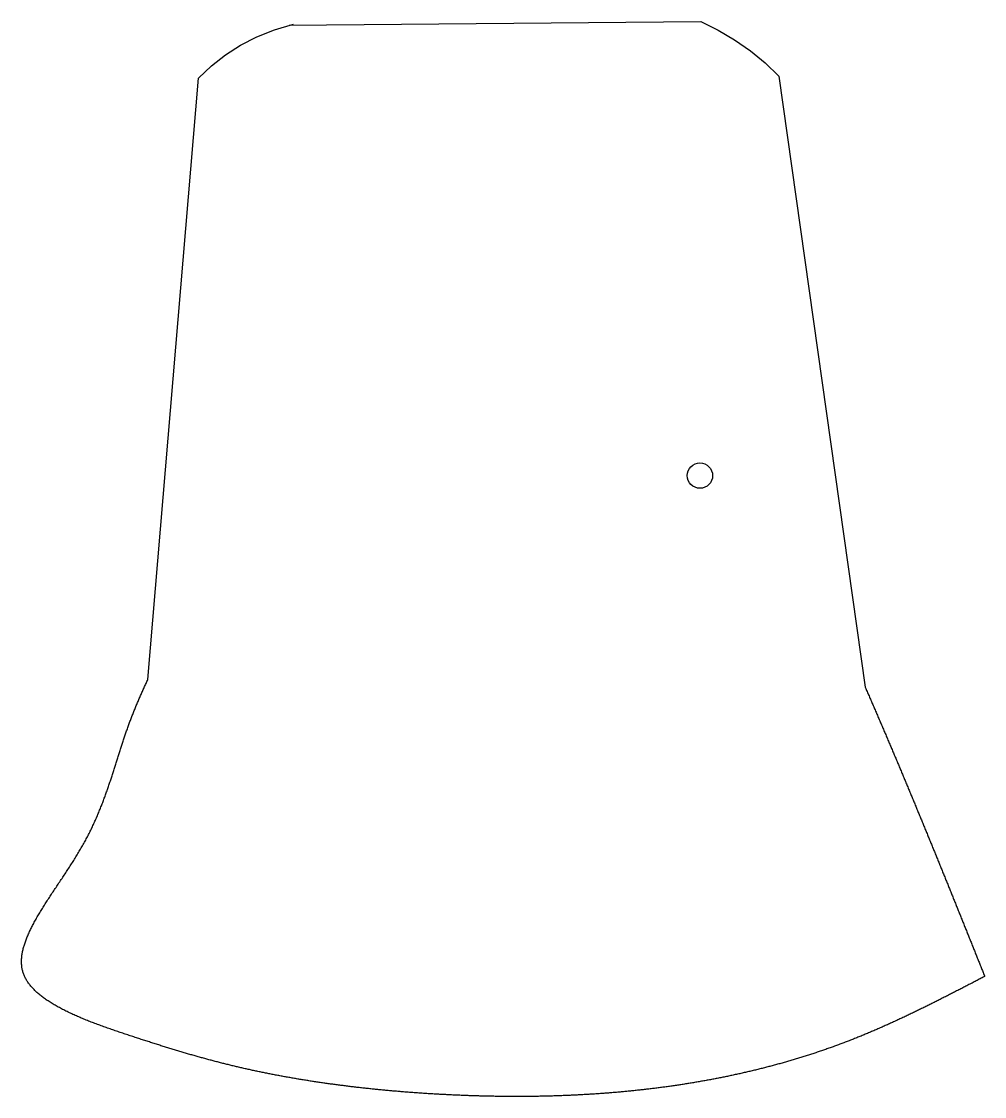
# Model space of a CAD drawing. Header units: millimetres. Extents: x 111 to 2999, y 81 to 1941.
# Drawn here: x 2619.5 to 2999.3, y 1248.9 to 1673.1 of the extents above; entities that cross this region are included whole.
import ezdxf

# ---------------------------------------------------------------- set-up
doc = ezdxf.new("R2010")
doc.units = ezdxf.units.MM
doc.layers.add('RANGO', color=6, linetype='Continuous')

msp = doc.modelspace()

# ---------------------------------------------------------------- linework, layer by layer
msp.add_polyline3d([(2725.15, 1671.62, 0), (2887.38, 1673.11, 0), (2894.21, 1669.72, 0), (2900.75, 1665.84, 0), (2906.98, 1661.5, 0), (2912.82, 1656.74, 0), (2918.23, 1651.58, 0), (2952.28, 1410.4, 0), (2952.47, 1409.97, 0), (2952.65, 1409.55, 0), (2952.84, 1409.12, 0), (2953.03, 1408.7, 0), (2953.21, 1408.27, 0), (2953.4, 1407.84, 0), (2953.58, 1407.42, 0), (2953.77, 1406.99, 0), (2953.95, 1406.57, 0), (2954.14, 1406.14, 0), (2954.32, 1405.71, 0), (2954.51, 1405.29, 0), (2954.69, 1404.86, 0), (2954.88, 1404.44, 0), (2955.06, 1404.01, 0), (2955.24, 1403.59, 0), (2955.43, 1403.16, 0), (2955.61, 1402.74, 0), (2955.8, 1402.31, 0), (2955.98, 1401.89, 0), (2956.16, 1401.46, 0), (2956.35, 1401.04, 0), (2956.53, 1400.61, 0), (2956.71, 1400.19, 0), (2956.89, 1399.77, 0), (2957.08, 1399.34, 0), (2957.26, 1398.92, 0), (2957.44, 1398.49, 0), (2957.62, 1398.07, 0), (2957.81, 1397.64, 0), (2957.99, 1397.22, 0), (2958.17, 1396.8, 0), (2958.35, 1396.37, 0), (2958.53, 1395.95, 0), (2958.72, 1395.53, 0), (2958.9, 1395.1, 0), (2959.08, 1394.68, 0), (2959.26, 1394.26, 0), (2959.44, 1393.83, 0), (2959.62, 1393.41, 0), (2959.8, 1392.99, 0), (2959.98, 1392.56, 0), (2960.16, 1392.14, 0), (2960.34, 1391.72, 0), (2960.52, 1391.29, 0), (2960.7, 1390.87, 0), (2960.88, 1390.45, 0), (2961.06, 1390.02, 0), (2961.24, 1389.6, 0), (2961.42, 1389.18, 0), (2961.6, 1388.76, 0), (2961.78, 1388.33, 0), (2961.96, 1387.91, 0), (2962.14, 1387.49, 0), (2962.32, 1387.07, 0), (2962.5, 1386.65, 0), (2962.68, 1386.22, 0), (2962.86, 1385.8, 0), (2963.03, 1385.38, 0), (2963.21, 1384.96, 0), (2963.39, 1384.54, 0), (2963.57, 1384.11, 0), (2963.75, 1383.69, 0), (2963.93, 1383.27, 0), (2964.1, 1382.85, 0), (2964.28, 1382.43, 0), (2964.46, 1382.01, 0), (2964.64, 1381.59, 0), (2964.81, 1381.16, 0), (2964.99, 1380.74, 0), (2965.17, 1380.32, 0), (2965.35, 1379.9, 0), (2965.52, 1379.48, 0), (2965.7, 1379.06, 0), (2965.88, 1378.64, 0), (2966.05, 1378.22, 0), (2966.23, 1377.8, 0), (2966.41, 1377.38, 0), (2966.58, 1376.96, 0), (2966.76, 1376.54, 0), (2966.94, 1376.11, 0), (2967.11, 1375.69, 0), (2967.29, 1375.27, 0), (2967.46, 1374.85, 0), (2967.64, 1374.43, 0), (2967.81, 1374.01, 0), (2967.99, 1373.59, 0), (2968.17, 1373.17, 0), (2968.34, 1372.75, 0), (2968.52, 1372.33, 0), (2968.69, 1371.91, 0), (2968.87, 1371.49, 0), (2969.04, 1371.07, 0), (2969.22, 1370.65, 0), (2969.39, 1370.23, 0), (2969.57, 1369.81, 0), (2969.74, 1369.39, 0), (2969.91, 1368.98, 0), (2970.09, 1368.56, 0), (2970.26, 1368.14, 0), (2970.44, 1367.72, 0), (2970.61, 1367.3, 0), (2970.79, 1366.88, 0), (2970.96, 1366.46, 0), (2971.13, 1366.04, 0), (2971.31, 1365.62, 0), (2971.48, 1365.2, 0), (2971.65, 1364.78, 0), (2971.83, 1364.36, 0), (2972, 1363.95, 0), (2972.17, 1363.53, 0), (2972.35, 1363.11, 0), (2972.52, 1362.69, 0), (2972.69, 1362.27, 0), (2972.87, 1361.85, 0), (2973.04, 1361.43, 0), (2973.21, 1361.02, 0), (2973.38, 1360.6, 0), (2973.56, 1360.18, 0), (2973.73, 1359.76, 0), (2973.9, 1359.34, 0), (2974.07, 1358.92, 0), (2974.25, 1358.51, 0), (2974.42, 1358.09, 0), (2974.59, 1357.67, 0), (2974.76, 1357.25, 0), (2974.93, 1356.83, 0), (2975.11, 1356.41, 0), (2975.28, 1356, 0), (2975.45, 1355.58, 0), (2975.62, 1355.16, 0), (2975.79, 1354.74, 0), (2975.96, 1354.33, 0), (2976.14, 1353.91, 0), (2976.31, 1353.49, 0), (2976.48, 1353.07, 0), (2976.65, 1352.66, 0), (2976.82, 1352.24, 0), (2976.99, 1351.82, 0), (2977.16, 1351.4, 0), (2977.33, 1350.99, 0), (2977.5, 1350.57, 0), (2977.68, 1350.15, 0), (2977.85, 1349.73, 0), (2978.02, 1349.32, 0), (2978.19, 1348.9, 0), (2978.36, 1348.48, 0), (2978.53, 1348.06, 0), (2978.7, 1347.65, 0), (2978.87, 1347.23, 0), (2979.04, 1346.81, 0), (2979.21, 1346.4, 0), (2979.38, 1345.98, 0), (2979.55, 1345.56, 0), (2979.72, 1345.15, 0), (2979.89, 1344.73, 0), (2980.06, 1344.31, 0), (2980.23, 1343.9, 0), (2980.4, 1343.48, 0), (2980.57, 1343.06, 0), (2980.74, 1342.65, 0), (2980.91, 1342.23, 0), (2981.08, 1341.81, 0), (2981.25, 1341.4, 0), (2981.41, 1340.98, 0), (2981.58, 1340.56, 0), (2981.75, 1340.15, 0), (2981.92, 1339.73, 0), (2982.09, 1339.31, 0), (2982.26, 1338.9, 0), (2982.43, 1338.48, 0), (2982.6, 1338.07, 0), (2982.77, 1337.65, 0), (2982.94, 1337.23, 0), (2983.1, 1336.82, 0), (2983.27, 1336.4, 0), (2983.44, 1335.99, 0), (2983.61, 1335.57, 0), (2983.78, 1335.15, 0), (2983.95, 1334.74, 0), (2984.12, 1334.32, 0), (2984.28, 1333.91, 0), (2984.45, 1333.49, 0), (2984.62, 1333.07, 0), (2984.79, 1332.66, 0), (2984.96, 1332.24, 0), (2985.13, 1331.83, 0), (2985.29, 1331.41, 0), (2985.46, 1330.99, 0), (2985.63, 1330.58, 0), (2985.8, 1330.16, 0), (2985.97, 1329.75, 0), (2986.13, 1329.33, 0), (2986.3, 1328.92, 0), (2986.47, 1328.5, 0), (2986.64, 1328.09, 0), (2986.81, 1327.67, 0), (2986.97, 1327.25, 0), (2987.14, 1326.84, 0), (2987.31, 1326.42, 0), (2987.48, 1326.01, 0), (2987.64, 1325.59, 0), (2987.81, 1325.18, 0), (2987.98, 1324.76, 0), (2988.15, 1324.35, 0), (2988.31, 1323.93, 0), (2988.48, 1323.52, 0), (2988.65, 1323.1, 0), (2988.81, 1322.69, 0), (2988.98, 1322.27, 0), (2989.15, 1321.85, 0), (2989.32, 1321.44, 0), (2989.48, 1321.02, 0), (2989.65, 1320.61, 0), (2989.82, 1320.19, 0), (2989.98, 1319.78, 0), (2990.15, 1319.36, 0), (2990.32, 1318.95, 0), (2990.49, 1318.53, 0), (2990.65, 1318.12, 0), (2990.82, 1317.7, 0), (2990.99, 1317.29, 0), (2991.15, 1316.87, 0), (2991.32, 1316.46, 0), (2991.49, 1316.04, 0), (2991.65, 1315.63, 0), (2991.82, 1315.21, 0), (2991.99, 1314.8, 0), (2992.15, 1314.38, 0), (2992.32, 1313.97, 0), (2992.49, 1313.55, 0), (2992.65, 1313.14, 0), (2992.82, 1312.72, 0), (2992.99, 1312.31, 0), (2993.15, 1311.89, 0), (2993.32, 1311.48, 0), (2993.49, 1311.06, 0), (2993.65, 1310.65, 0), (2993.82, 1310.24, 0), (2993.99, 1309.82, 0), (2994.15, 1309.41, 0), (2994.32, 1308.99, 0), (2994.48, 1308.58, 0), (2994.65, 1308.16, 0), (2994.82, 1307.75, 0), (2994.98, 1307.33, 0), (2995.15, 1306.92, 0), (2995.32, 1306.5, 0), (2995.48, 1306.09, 0), (2995.65, 1305.67, 0), (2995.82, 1305.26, 0), (2995.98, 1304.84, 0), (2996.15, 1304.43, 0), (2996.31, 1304.01, 0), (2996.48, 1303.6, 0), (2996.65, 1303.19, 0), (2996.81, 1302.77, 0), (2996.98, 1302.36, 0), (2997.15, 1301.94, 0), (2997.31, 1301.53, 0), (2997.48, 1301.11, 0), (2997.64, 1300.7, 0), (2997.81, 1300.28, 0), (2997.98, 1299.87, 0), (2998.14, 1299.45, 0), (2998.31, 1299.04, 0), (2998.47, 1298.62, 0), (2998.64, 1298.21, 0), (2998.81, 1297.8, 0), (2998.97, 1297.38, 0), (2999.14, 1296.97, 0), (2999.31, 1296.55, 0), (2999.25, 1296.22, 0), (2998.84, 1296.01, 0), (2998.44, 1295.8, 0), (2998.04, 1295.59, 0), (2997.63, 1295.38, 0), (2997.23, 1295.17, 0), (2996.82, 1294.96, 0), (2996.42, 1294.75, 0), (2996.02, 1294.54, 0), (2995.61, 1294.33, 0), (2995.21, 1294.12, 0), (2994.8, 1293.91, 0), (2994.4, 1293.7, 0), (2994, 1293.49, 0), (2993.59, 1293.28, 0), (2993.19, 1293.07, 0), (2992.78, 1292.86, 0), (2992.38, 1292.65, 0), (2991.97, 1292.45, 0), (2991.57, 1292.24, 0), (2991.17, 1292.03, 0), (2990.76, 1291.82, 0), (2990.36, 1291.61, 0), (2989.95, 1291.4, 0), (2989.55, 1291.19, 0), (2989.14, 1290.99, 0), (2988.74, 1290.78, 0), (2988.33, 1290.57, 0), (2987.93, 1290.36, 0), (2987.52, 1290.15, 0), (2987.12, 1289.95, 0), (2986.71, 1289.74, 0), (2986.31, 1289.53, 0), (2985.9, 1289.33, 0), (2985.5, 1289.12, 0), (2985.09, 1288.91, 0), (2984.69, 1288.71, 0), (2984.28, 1288.5, 0), (2983.88, 1288.29, 0), (2983.47, 1288.09, 0), (2983.07, 1287.88, 0), (2982.66, 1287.68, 0), (2982.26, 1287.47, 0), (2981.85, 1287.27, 0), (2981.44, 1287.06, 0), (2981.04, 1286.86, 0), (2980.63, 1286.65, 0), (2980.23, 1286.45, 0), (2979.82, 1286.25, 0), (2979.41, 1286.04, 0), (2979.01, 1285.84, 0), (2978.6, 1285.64, 0), (2978.19, 1285.43, 0), (2977.79, 1285.23, 0), (2977.38, 1285.03, 0), (2976.97, 1284.83, 0), (2976.57, 1284.63, 0), (2976.16, 1284.43, 0), (2975.75, 1284.23, 0), (2975.34, 1284.03, 0), (2974.94, 1283.83, 0), (2974.53, 1283.63, 0), (2974.12, 1283.43, 0), (2973.71, 1283.23, 0), (2973.31, 1283.03, 0), (2972.9, 1282.83, 0), (2972.49, 1282.63, 0), (2972.08, 1282.44, 0), (2971.67, 1282.24, 0), (2971.26, 1282.04, 0), (2970.86, 1281.84, 0), (2970.45, 1281.65, 0), (2970.04, 1281.45, 0), (2969.63, 1281.26, 0), (2969.22, 1281.06, 0), (2968.81, 1280.87, 0), (2968.4, 1280.67, 0), (2967.99, 1280.48, 0), (2967.58, 1280.29, 0), (2967.17, 1280.09, 0), (2966.76, 1279.9, 0), (2966.35, 1279.71, 0), (2965.94, 1279.52, 0), (2965.53, 1279.33, 0), (2965.12, 1279.14, 0), (2964.71, 1278.95, 0), (2964.29, 1278.76, 0), (2963.88, 1278.57, 0), (2963.47, 1278.38, 0), (2963.06, 1278.19, 0), (2962.65, 1278, 0), (2962.24, 1277.82, 0), (2961.82, 1277.63, 0), (2961.41, 1277.44, 0), (2961, 1277.26, 0), (2960.59, 1277.07, 0), (2960.17, 1276.89, 0), (2959.76, 1276.7, 0), (2959.35, 1276.52, 0), (2958.93, 1276.34, 0), (2958.52, 1276.16, 0), (2958.1, 1275.97, 0), (2957.69, 1275.79, 0), (2957.28, 1275.61, 0), (2956.86, 1275.43, 0), (2956.45, 1275.25, 0), (2956.03, 1275.07, 0), (2955.62, 1274.89, 0), (2955.2, 1274.72, 0), (2954.78, 1274.54, 0), (2954.37, 1274.36, 0), (2953.95, 1274.19, 0), (2953.54, 1274.01, 0), (2953.12, 1273.84, 0), (2952.7, 1273.66, 0), (2952.29, 1273.49, 0), (2951.87, 1273.32, 0), (2951.45, 1273.14, 0), (2951.03, 1272.97, 0), (2950.62, 1272.8, 0), (2950.2, 1272.63, 0), (2949.78, 1272.46, 0), (2949.36, 1272.29, 0), (2948.94, 1272.12, 0), (2948.52, 1271.95, 0), (2948.1, 1271.79, 0), (2947.68, 1271.62, 0), (2947.26, 1271.46, 0), (2946.84, 1271.29, 0), (2946.42, 1271.13, 0), (2946, 1270.96, 0), (2945.58, 1270.8, 0), (2945.16, 1270.64, 0), (2944.74, 1270.48, 0), (2944.32, 1270.32, 0), (2943.9, 1270.16, 0), (2943.47, 1270, 0), (2943.05, 1269.84, 0), (2942.63, 1269.68, 0), (2942.21, 1269.52, 0), (2941.78, 1269.37, 0), (2941.36, 1269.21, 0), (2940.94, 1269.05, 0), (2940.51, 1268.9, 0), (2940.09, 1268.75, 0), (2939.66, 1268.59, 0), (2939.24, 1268.44, 0), (2938.81, 1268.29, 0), (2938.39, 1268.14, 0), (2937.96, 1267.99, 0), (2937.54, 1267.84, 0), (2937.11, 1267.69, 0), (2936.69, 1267.54, 0), (2936.26, 1267.39, 0), (2935.83, 1267.24, 0), (2935.41, 1267.1, 0), (2934.98, 1266.95, 0), (2934.55, 1266.81, 0), (2934.13, 1266.66, 0), (2933.7, 1266.52, 0), (2933.27, 1266.37, 0), (2932.84, 1266.23, 0), (2932.42, 1266.09, 0), (2931.99, 1265.95, 0), (2931.56, 1265.81, 0), (2931.13, 1265.67, 0), (2930.7, 1265.53, 0), (2930.27, 1265.39, 0), (2929.84, 1265.25, 0), (2929.41, 1265.11, 0), (2928.98, 1264.98, 0), (2928.55, 1264.84, 0), (2928.12, 1264.71, 0), (2927.69, 1264.57, 0), (2927.26, 1264.44, 0), (2926.83, 1264.3, 0), (2926.4, 1264.17, 0), (2925.97, 1264.04, 0), (2925.53, 1263.91, 0), (2925.1, 1263.78, 0), (2924.67, 1263.65, 0), (2924.24, 1263.52, 0), (2923.81, 1263.39, 0), (2923.37, 1263.26, 0), (2922.94, 1263.13, 0), (2922.51, 1263.01, 0), (2922.07, 1262.88, 0), (2921.64, 1262.75, 0), (2921.21, 1262.63, 0), (2920.77, 1262.5, 0), (2920.34, 1262.38, 0), (2919.9, 1262.26, 0), (2919.47, 1262.13, 0), (2919.03, 1262.01, 0), (2918.6, 1261.89, 0), (2918.16, 1261.77, 0), (2917.73, 1261.65, 0), (2917.29, 1261.53, 0), (2916.86, 1261.41, 0), (2916.42, 1261.29, 0), (2915.99, 1261.18, 0), (2915.55, 1261.06, 0), (2915.11, 1260.94, 0), (2914.68, 1260.83, 0), (2914.24, 1260.71, 0), (2913.8, 1260.6, 0), (2913.36, 1260.49, 0), (2912.93, 1260.37, 0), (2912.49, 1260.26, 0), (2912.05, 1260.15, 0), (2911.61, 1260.04, 0), (2911.17, 1259.93, 0), (2910.74, 1259.82, 0), (2910.3, 1259.71, 0), (2909.86, 1259.6, 0), (2909.42, 1259.49, 0), (2908.98, 1259.38, 0), (2908.54, 1259.28, 0), (2908.1, 1259.17, 0), (2907.66, 1259.06, 0), (2907.22, 1258.96, 0), (2906.78, 1258.85, 0), (2906.34, 1258.75, 0), (2905.9, 1258.65, 0), (2905.46, 1258.54, 0), (2905.02, 1258.44, 0), (2904.58, 1258.34, 0), (2904.14, 1258.24, 0), (2903.69, 1258.14, 0), (2903.25, 1258.04, 0), (2902.81, 1257.94, 0), (2902.37, 1257.84, 0), (2901.93, 1257.74, 0), (2901.49, 1257.65, 0), (2901.04, 1257.55, 0), (2900.6, 1257.45, 0), (2900.16, 1257.36, 0), (2899.71, 1257.26, 0), (2899.27, 1257.17, 0), (2898.83, 1257.08, 0), (2898.38, 1256.98, 0), (2897.94, 1256.89, 0), (2897.5, 1256.8, 0), (2897.05, 1256.71, 0), (2896.61, 1256.62, 0), (2896.16, 1256.53, 0), (2895.72, 1256.44, 0), (2895.27, 1256.35, 0), (2894.83, 1256.26, 0), (2894.39, 1256.17, 0), (2893.94, 1256.08, 0), (2893.49, 1256, 0), (2893.05, 1255.91, 0), (2892.6, 1255.83, 0), (2892.16, 1255.74, 0), (2891.71, 1255.66, 0), (2891.27, 1255.57, 0), (2890.82, 1255.49, 0), (2890.37, 1255.41, 0), (2889.93, 1255.33, 0), (2889.48, 1255.24, 0), (2889.03, 1255.16, 0), (2888.59, 1255.08, 0), (2888.14, 1255, 0), (2887.69, 1254.92, 0), (2887.24, 1254.84, 0), (2886.8, 1254.77, 0), (2886.35, 1254.69, 0), (2885.9, 1254.61, 0), (2885.45, 1254.54, 0), (2885, 1254.46, 0), (2884.56, 1254.38, 0), (2884.11, 1254.31, 0), (2883.66, 1254.24, 0), (2883.21, 1254.16, 0), (2882.76, 1254.09, 0), (2882.31, 1254.02, 0), (2881.86, 1253.95, 0), (2881.41, 1253.87, 0), (2880.96, 1253.8, 0), (2880.51, 1253.73, 0), (2880.06, 1253.66, 0), (2879.61, 1253.59, 0), (2879.16, 1253.53, 0), (2878.71, 1253.46, 0), (2878.26, 1253.39, 0), (2877.81, 1253.32, 0), (2877.36, 1253.26, 0), (2876.91, 1253.19, 0), (2876.46, 1253.13, 0), (2876.01, 1253.06, 0), (2875.56, 1253, 0), (2875.11, 1252.93, 0), (2874.65, 1252.87, 0), (2874.2, 1252.81, 0), (2873.75, 1252.74, 0), (2873.3, 1252.68, 0), (2872.85, 1252.62, 0), (2872.4, 1252.56, 0), (2871.94, 1252.5, 0), (2871.49, 1252.44, 0), (2871.04, 1252.38, 0), (2870.59, 1252.33, 0), (2870.13, 1252.27, 0), (2869.68, 1252.21, 0), (2869.23, 1252.15, 0), (2868.77, 1252.1, 0), (2868.32, 1252.04, 0), (2867.87, 1251.99, 0), (2867.41, 1251.93, 0), (2866.96, 1251.88, 0), (2866.51, 1251.82, 0), (2866.05, 1251.77, 0), (2865.6, 1251.72, 0), (2865.14, 1251.67, 0), (2864.69, 1251.62, 0), (2864.24, 1251.56, 0), (2863.78, 1251.51, 0), (2863.33, 1251.46, 0), (2862.87, 1251.41, 0), (2862.42, 1251.37, 0), (2861.96, 1251.32, 0), (2861.51, 1251.27, 0), (2861.05, 1251.22, 0), (2860.6, 1251.18, 0), (2860.14, 1251.13, 0), (2859.69, 1251.08, 0), (2859.23, 1251.04, 0), (2858.78, 1250.99, 0), (2858.32, 1250.95, 0), (2857.86, 1250.91, 0), (2857.41, 1250.86, 0), (2856.95, 1250.82, 0), (2856.5, 1250.78, 0), (2856.04, 1250.74, 0), (2855.58, 1250.69, 0), (2855.13, 1250.65, 0), (2854.67, 1250.61, 0), (2854.21, 1250.57, 0), (2853.76, 1250.53, 0), (2853.3, 1250.5, 0), (2852.84, 1250.46, 0), (2852.39, 1250.42, 0), (2851.93, 1250.38, 0), (2851.47, 1250.35, 0), (2851.01, 1250.31, 0), (2850.56, 1250.27, 0), (2850.1, 1250.24, 0), (2849.64, 1250.2, 0), (2849.18, 1250.17, 0), (2848.73, 1250.14, 0), (2848.27, 1250.1, 0), (2847.81, 1250.07, 0), (2847.35, 1250.04, 0), (2846.89, 1250.01, 0), (2846.44, 1249.97, 0), (2845.98, 1249.94, 0), (2845.52, 1249.91, 0), (2845.06, 1249.88, 0), (2844.6, 1249.85, 0), (2844.14, 1249.82, 0), (2843.69, 1249.8, 0), (2843.23, 1249.77, 0), (2842.77, 1249.74, 0), (2842.31, 1249.71, 0), (2841.85, 1249.69, 0), (2841.39, 1249.66, 0), (2840.93, 1249.64, 0), (2840.47, 1249.61, 0), (2840.01, 1249.59, 0), (2839.55, 1249.56, 0), (2839.09, 1249.54, 0), (2838.63, 1249.51, 0), (2838.17, 1249.49, 0), (2837.71, 1249.47, 0), (2837.25, 1249.45, 0), (2836.79, 1249.43, 0), (2836.33, 1249.41, 0), (2835.87, 1249.39, 0), (2835.41, 1249.37, 0), (2834.95, 1249.35, 0), (2834.49, 1249.33, 0), (2834.03, 1249.31, 0), (2833.57, 1249.29, 0), (2833.11, 1249.27, 0), (2832.65, 1249.25, 0), (2832.19, 1249.24, 0), (2831.73, 1249.22, 0), (2831.27, 1249.21, 0), (2830.81, 1249.19, 0), (2830.35, 1249.18, 0), (2829.89, 1249.16, 0), (2829.43, 1249.15, 0), (2828.97, 1249.13, 0), (2828.5, 1249.12, 0), (2828.04, 1249.11, 0), (2827.58, 1249.1, 0), (2827.12, 1249.08, 0), (2826.66, 1249.07, 0), (2826.2, 1249.06, 0), (2825.74, 1249.05, 0), (2825.28, 1249.04, 0), (2824.81, 1249.03, 0), (2824.35, 1249.02, 0), (2823.89, 1249.01, 0), (2823.43, 1249, 0), (2822.97, 1249, 0), (2822.51, 1248.99, 0), (2822.04, 1248.98, 0), (2821.58, 1248.98, 0), (2821.12, 1248.97, 0), (2820.66, 1248.96, 0), (2820.2, 1248.96, 0), (2819.73, 1248.95, 0), (2819.27, 1248.95, 0), (2818.81, 1248.95, 0), (2818.35, 1248.94, 0), (2817.88, 1248.94, 0), (2817.42, 1248.94, 0), (2816.96, 1248.93, 0), (2816.5, 1248.93, 0), (2816.04, 1248.93, 0), (2815.57, 1248.93, 0), (2815.11, 1248.93, 0), (2814.65, 1248.93, 0), (2814.19, 1248.93, 0), (2813.72, 1248.93, 0), (2813.26, 1248.93, 0), (2812.8, 1248.93, 0), (2812.33, 1248.94, 0), (2811.87, 1248.94, 0), (2811.41, 1248.94, 0), (2810.95, 1248.94, 0), (2810.48, 1248.95, 0), (2810.02, 1248.95, 0), (2809.56, 1248.96, 0), (2809.09, 1248.96, 0), (2808.63, 1248.97, 0), (2808.17, 1248.97, 0), (2807.71, 1248.98, 0), (2807.24, 1248.98, 0), (2806.78, 1248.99, 0), (2806.32, 1249, 0), (2805.85, 1249.01, 0), (2805.39, 1249.01, 0), (2804.93, 1249.02, 0), (2804.46, 1249.03, 0), (2804, 1249.04, 0), (2803.54, 1249.05, 0), (2803.07, 1249.06, 0), (2802.61, 1249.07, 0), (2802.15, 1249.08, 0), (2801.68, 1249.09, 0), (2801.22, 1249.11, 0), (2800.76, 1249.12, 0), (2800.29, 1249.13, 0), (2799.83, 1249.14, 0), (2799.37, 1249.16, 0), (2798.9, 1249.17, 0), (2798.44, 1249.18, 0), (2797.98, 1249.2, 0), (2797.51, 1249.21, 0), (2797.05, 1249.23, 0), (2796.59, 1249.24, 0), (2796.12, 1249.26, 0), (2795.66, 1249.28, 0), (2795.2, 1249.29, 0), (2794.73, 1249.31, 0), (2794.27, 1249.33, 0), (2793.8, 1249.35, 0), (2793.34, 1249.36, 0), (2792.88, 1249.38, 0), (2792.41, 1249.4, 0), (2791.95, 1249.42, 0), (2791.49, 1249.44, 0), (2791.02, 1249.46, 0), (2790.56, 1249.48, 0), (2790.1, 1249.5, 0), (2789.63, 1249.52, 0), (2789.17, 1249.54, 0), (2788.71, 1249.57, 0), (2788.24, 1249.59, 0), (2787.78, 1249.61, 0), (2787.32, 1249.63, 0), (2786.85, 1249.66, 0), (2786.39, 1249.68, 0), (2785.92, 1249.71, 0), (2785.46, 1249.73, 0), (2785, 1249.76, 0), (2784.53, 1249.78, 0), (2784.07, 1249.81, 0), (2783.61, 1249.83, 0), (2783.14, 1249.86, 0), (2782.68, 1249.89, 0), (2782.22, 1249.91, 0), (2781.75, 1249.94, 0), (2781.29, 1249.97, 0), (2780.83, 1250, 0), (2780.36, 1250.03, 0), (2779.9, 1250.05, 0), (2779.44, 1250.08, 0), (2778.97, 1250.11, 0), (2778.51, 1250.14, 0), (2778.05, 1250.17, 0), (2777.58, 1250.2, 0), (2777.12, 1250.24, 0), (2776.66, 1250.27, 0), (2776.2, 1250.3, 0), (2775.73, 1250.33, 0), (2775.27, 1250.36, 0), (2774.81, 1250.4, 0), (2774.35, 1250.43, 0), (2773.88, 1250.47, 0), (2773.42, 1250.5, 0), (2772.96, 1250.53, 0), (2772.5, 1250.57, 0), (2772.03, 1250.6, 0), (2771.57, 1250.64, 0), (2771.11, 1250.68, 0), (2770.65, 1250.71, 0), (2770.19, 1250.75, 0), (2769.72, 1250.79, 0), (2769.26, 1250.82, 0), (2768.8, 1250.86, 0), (2768.34, 1250.9, 0), (2767.88, 1250.94, 0), (2767.42, 1250.98, 0), (2766.96, 1251.02, 0), (2766.5, 1251.06, 0), (2766.03, 1251.1, 0), (2765.57, 1251.14, 0), (2765.11, 1251.18, 0), (2764.65, 1251.22, 0), (2764.19, 1251.26, 0), (2763.73, 1251.31, 0), (2763.27, 1251.35, 0), (2762.81, 1251.39, 0), (2762.35, 1251.44, 0), (2761.89, 1251.48, 0), (2761.43, 1251.52, 0), (2760.97, 1251.57, 0), (2760.51, 1251.61, 0), (2760.06, 1251.66, 0), (2759.6, 1251.7, 0), (2759.14, 1251.75, 0), (2758.68, 1251.8, 0), (2758.22, 1251.84, 0), (2757.76, 1251.89, 0), (2757.3, 1251.94, 0), (2756.85, 1251.99, 0), (2756.39, 1252.04, 0), (2755.93, 1252.08, 0), (2755.47, 1252.13, 0), (2755.02, 1252.18, 0), (2754.56, 1252.23, 0), (2754.1, 1252.28, 0), (2753.65, 1252.34, 0), (2753.19, 1252.39, 0), (2752.73, 1252.44, 0), (2752.28, 1252.49, 0), (2751.82, 1252.54, 0), (2751.37, 1252.6, 0), (2750.91, 1252.65, 0), (2750.46, 1252.7, 0), (2750, 1252.76, 0), (2749.55, 1252.81, 0), (2749.09, 1252.87, 0), (2748.64, 1252.92, 0), (2748.18, 1252.98, 0), (2747.73, 1253.03, 0), (2747.27, 1253.09, 0), (2746.82, 1253.15, 0), (2746.37, 1253.21, 0), (2745.91, 1253.26, 0), (2745.46, 1253.32, 0), (2745.01, 1253.38, 0), (2744.56, 1253.44, 0), (2744.1, 1253.5, 0), (2743.65, 1253.56, 0), (2743.2, 1253.62, 0), (2742.75, 1253.68, 0), (2742.3, 1253.74, 0), (2741.85, 1253.8, 0), (2741.4, 1253.86, 0), (2740.95, 1253.93, 0), (2740.5, 1253.99, 0), (2740.05, 1254.05, 0), (2739.6, 1254.12, 0), (2739.15, 1254.18, 0), (2738.7, 1254.24, 0), (2738.25, 1254.31, 0), (2737.8, 1254.37, 0), (2737.35, 1254.44, 0), (2736.91, 1254.51, 0), (2736.46, 1254.57, 0), (2736.01, 1254.64, 0), (2735.56, 1254.71, 0), (2735.12, 1254.77, 0), (2734.67, 1254.84, 0), (2734.23, 1254.91, 0), (2733.78, 1254.98, 0), (2733.33, 1255.05, 0), (2732.89, 1255.12, 0), (2732.44, 1255.19, 0), (2732, 1255.26, 0), (2731.56, 1255.33, 0), (2731.11, 1255.4, 0), (2730.67, 1255.48, 0), (2730.22, 1255.55, 0), (2729.78, 1255.62, 0), (2729.34, 1255.69, 0), (2728.9, 1255.77, 0), (2728.45, 1255.84, 0), (2728.01, 1255.92, 0), (2727.57, 1255.99, 0), (2727.13, 1256.07, 0), (2726.69, 1256.14, 0), (2726.25, 1256.22, 0), (2725.81, 1256.3, 0), (2725.37, 1256.37, 0), (2724.93, 1256.45, 0), (2724.49, 1256.53, 0), (2724.05, 1256.61, 0), (2723.62, 1256.69, 0), (2723.18, 1256.76, 0), (2722.74, 1256.84, 0), (2722.3, 1256.92, 0), (2721.87, 1257, 0), (2721.43, 1257.09, 0), (2721, 1257.17, 0), (2720.56, 1257.25, 0), (2720.12, 1257.33, 0), (2719.69, 1257.41, 0), (2719.26, 1257.5, 0), (2718.82, 1257.58, 0), (2718.39, 1257.67, 0), (2717.96, 1257.75, 0), (2717.52, 1257.83, 0), (2717.09, 1257.92, 0), (2716.66, 1258.01, 0), (2716.23, 1258.09, 0), (2715.8, 1258.18, 0), (2715.36, 1258.27, 0), (2714.93, 1258.35, 0), (2714.5, 1258.44, 0), (2714.08, 1258.53, 0), (2713.65, 1258.62, 0), (2713.22, 1258.71, 0), (2712.79, 1258.8, 0), (2712.36, 1258.89, 0), (2711.93, 1258.98, 0), (2711.51, 1259.07, 0), (2711.08, 1259.16, 0), (2710.66, 1259.25, 0), (2710.23, 1259.35, 0), (2709.8, 1259.44, 0), (2709.38, 1259.53, 0), (2708.96, 1259.63, 0), (2708.53, 1259.72, 0), (2708.11, 1259.82, 0), (2707.69, 1259.91, 0), (2707.26, 1260.01, 0), (2706.84, 1260.1, 0), (2706.42, 1260.2, 0), (2706, 1260.3, 0), (2705.58, 1260.39, 0), (2705.16, 1260.49, 0), (2704.74, 1260.59, 0), (2704.32, 1260.69, 0), (2703.9, 1260.79, 0), (2703.48, 1260.89, 0), (2703.06, 1260.99, 0), (2702.64, 1261.09, 0), (2702.23, 1261.19, 0), (2701.81, 1261.29, 0), (2701.39, 1261.4, 0), (2700.97, 1261.5, 0), (2700.55, 1261.6, 0), (2700.14, 1261.71, 0), (2699.72, 1261.81, 0), (2699.3, 1261.91, 0), (2698.89, 1262.02, 0), (2698.47, 1262.13, 0), (2698.05, 1262.23, 0), (2697.63, 1262.34, 0), (2697.22, 1262.45, 0), (2696.8, 1262.55, 0), (2696.38, 1262.66, 0), (2695.96, 1262.77, 0), (2695.55, 1262.88, 0), (2695.13, 1262.99, 0), (2694.71, 1263.1, 0), (2694.29, 1263.21, 0), (2693.88, 1263.33, 0), (2693.46, 1263.44, 0), (2693.04, 1263.55, 0), (2692.62, 1263.67, 0), (2692.2, 1263.78, 0), (2691.78, 1263.89, 0), (2691.36, 1264.01, 0), (2690.94, 1264.13, 0), (2690.52, 1264.24, 0), (2690.1, 1264.36, 0), (2689.68, 1264.48, 0), (2689.26, 1264.59, 0), (2688.84, 1264.71, 0), (2688.41, 1264.83, 0), (2687.99, 1264.95, 0), (2687.57, 1265.07, 0), (2687.14, 1265.19, 0), (2686.72, 1265.32, 0), (2686.29, 1265.44, 0), (2685.87, 1265.56, 0), (2685.44, 1265.69, 0), (2685.02, 1265.81, 0), (2684.59, 1265.94, 0), (2684.16, 1266.06, 0), (2683.73, 1266.19, 0), (2683.3, 1266.31, 0), (2682.87, 1266.44, 0), (2682.44, 1266.57, 0), (2682.01, 1266.7, 0), (2681.58, 1266.83, 0), (2681.14, 1266.96, 0), (2680.71, 1267.09, 0), (2680.27, 1267.22, 0), (2679.84, 1267.35, 0), (2679.4, 1267.49, 0), (2678.96, 1267.62, 0), (2678.52, 1267.75, 0), (2678.08, 1267.89, 0), (2677.64, 1268.02, 0), (2677.2, 1268.16, 0), (2676.76, 1268.3, 0), (2676.31, 1268.43, 0), (2675.87, 1268.57, 0), (2675.42, 1268.71, 0), (2674.98, 1268.85, 0), (2674.53, 1268.99, 0), (2674.08, 1269.13, 0), (2673.63, 1269.28, 0), (2673.18, 1269.42, 0), (2672.72, 1269.56, 0), (2672.27, 1269.71, 0), (2671.81, 1269.85, 0), (2671.36, 1270, 0), (2670.9, 1270.14, 0), (2670.44, 1270.29, 0), (2669.98, 1270.44, 0), (2669.52, 1270.59, 0), (2669.05, 1270.73, 0), (2668.59, 1270.88, 0), (2668.12, 1271.04, 0), (2667.65, 1271.19, 0), (2667.19, 1271.34, 0), (2666.71, 1271.49, 0), (2666.24, 1271.65, 0), (2665.77, 1271.8, 0), (2665.29, 1271.96, 0), (2664.82, 1272.11, 0), (2664.34, 1272.27, 0), (2663.86, 1272.43, 0), (2663.38, 1272.59, 0), (2662.89, 1272.74, 0), (2662.41, 1272.9, 0), (2661.92, 1273.07, 0), (2661.43, 1273.23, 0), (2660.94, 1273.39, 0), (2660.45, 1273.55, 0), (2659.96, 1273.72, 0), (2659.47, 1273.88, 0), (2658.97, 1274.05, 0), (2658.48, 1274.22, 0), (2657.98, 1274.38, 0), (2657.48, 1274.55, 0), (2656.98, 1274.72, 0), (2656.48, 1274.89, 0), (2655.98, 1275.06, 0), (2655.48, 1275.24, 0), (2654.98, 1275.41, 0), (2654.48, 1275.58, 0), (2653.98, 1275.76, 0), (2653.47, 1275.94, 0), (2652.97, 1276.11, 0), (2652.47, 1276.29, 0), (2651.97, 1276.47, 0), (2651.47, 1276.65, 0), (2650.97, 1276.83, 0), (2650.47, 1277.02, 0), (2649.97, 1277.2, 0), (2649.47, 1277.39, 0), (2648.97, 1277.57, 0), (2648.47, 1277.76, 0), (2647.98, 1277.95, 0), (2647.48, 1278.14, 0), (2646.99, 1278.33, 0), (2646.5, 1278.52, 0), (2646, 1278.72, 0), (2645.51, 1278.91, 0), (2645.03, 1279.11, 0), (2644.54, 1279.3, 0), (2644.05, 1279.5, 0), (2643.57, 1279.7, 0), (2643.09, 1279.9, 0), (2642.61, 1280.11, 0), (2642.13, 1280.31, 0), (2641.66, 1280.52, 0), (2641.19, 1280.72, 0), (2640.72, 1280.93, 0), (2640.25, 1281.14, 0), (2639.78, 1281.35, 0), (2639.32, 1281.56, 0), (2638.86, 1281.78, 0), (2638.41, 1281.99, 0), (2637.95, 1282.21, 0), (2637.5, 1282.43, 0), (2637.05, 1282.65, 0), (2636.61, 1282.87, 0), (2636.17, 1283.09, 0), (2635.73, 1283.31, 0), (2635.3, 1283.54, 0), (2634.87, 1283.77, 0), (2634.45, 1284, 0), (2634.02, 1284.23, 0), (2633.61, 1284.46, 0), (2633.19, 1284.69, 0), (2632.78, 1284.93, 0), (2632.38, 1285.16, 0), (2631.98, 1285.4, 0), (2631.58, 1285.64, 0), (2631.19, 1285.88, 0), (2630.8, 1286.13, 0), (2630.42, 1286.37, 0), (2630.05, 1286.62, 0), (2629.67, 1286.87, 0), (2629.31, 1287.12, 0), (2628.94, 1287.37, 0), (2628.59, 1287.63, 0), (2628.24, 1287.88, 0), (2627.89, 1288.14, 0), (2627.55, 1288.4, 0), (2627.22, 1288.66, 0), (2626.89, 1288.92, 0), (2626.57, 1289.19, 0), (2626.25, 1289.46, 0), (2625.94, 1289.72, 0), (2625.63, 1289.99, 0), (2625.33, 1290.27, 0), (2625.04, 1290.54, 0), (2624.76, 1290.82, 0), (2624.48, 1291.1, 0), (2624.21, 1291.38, 0), (2623.94, 1291.66, 0), (2623.68, 1291.94, 0), (2623.43, 1292.23, 0), (2623.19, 1292.52, 0), (2622.95, 1292.81, 0), (2622.72, 1293.1, 0), (2622.49, 1293.4, 0), (2622.28, 1293.69, 0), (2622.07, 1293.99, 0), (2621.87, 1294.29, 0), (2621.68, 1294.6, 0), (2621.49, 1294.9, 0), (2621.32, 1295.21, 0), (2621.15, 1295.52, 0), (2620.99, 1295.83, 0), (2620.83, 1296.14, 0), (2620.69, 1296.46, 0), (2620.55, 1296.78, 0), (2620.43, 1297.1, 0), (2620.31, 1297.42, 0), (2620.2, 1297.74, 0), (2620.1, 1298.07, 0), (2620.01, 1298.4, 0), (2619.92, 1298.73, 0), (2619.85, 1299.07, 0), (2619.78, 1299.4, 0), (2619.72, 1299.74, 0), (2619.67, 1300.08, 0), (2619.63, 1300.42, 0), (2619.59, 1300.77, 0), (2619.57, 1301.12, 0), (2619.55, 1301.46, 0), (2619.54, 1301.81, 0), (2619.53, 1302.17, 0), (2619.54, 1302.52, 0), (2619.55, 1302.88, 0), (2619.57, 1303.24, 0), (2619.6, 1303.6, 0), (2619.63, 1303.96, 0), (2619.67, 1304.32, 0), (2619.72, 1304.69, 0), (2619.77, 1305.06, 0), (2619.83, 1305.43, 0), (2619.9, 1305.8, 0), (2619.98, 1306.17, 0), (2620.06, 1306.55, 0), (2620.14, 1306.93, 0), (2620.24, 1307.3, 0), (2620.34, 1307.68, 0), (2620.44, 1308.07, 0), (2620.56, 1308.45, 0), (2620.67, 1308.84, 0), (2620.8, 1309.22, 0), (2620.93, 1309.61, 0), (2621.06, 1310, 0), (2621.2, 1310.39, 0), (2621.35, 1310.78, 0), (2621.5, 1311.18, 0), (2621.65, 1311.58, 0), (2621.82, 1311.97, 0), (2621.98, 1312.37, 0), (2622.15, 1312.77, 0), (2622.33, 1313.17, 0), (2622.51, 1313.58, 0), (2622.7, 1313.98, 0), (2622.89, 1314.39, 0), (2623.08, 1314.79, 0), (2623.28, 1315.2, 0), (2623.49, 1315.61, 0), (2623.69, 1316.02, 0), (2623.9, 1316.43, 0), (2624.12, 1316.85, 0), (2624.34, 1317.26, 0), (2624.56, 1317.68, 0), (2624.79, 1318.09, 0), (2625.02, 1318.51, 0), (2625.25, 1318.93, 0), (2625.49, 1319.35, 0), (2625.73, 1319.77, 0), (2625.98, 1320.19, 0), (2626.22, 1320.62, 0), (2626.47, 1321.04, 0), (2626.73, 1321.46, 0), (2626.98, 1321.89, 0), (2627.24, 1322.32, 0), (2627.5, 1322.75, 0), (2627.77, 1323.17, 0), (2628.03, 1323.6, 0), (2628.3, 1324.03, 0), (2628.57, 1324.46, 0), (2628.85, 1324.9, 0), (2629.12, 1325.33, 0), (2629.4, 1325.76, 0), (2629.68, 1326.2, 0), (2629.96, 1326.63, 0), (2630.24, 1327.07, 0), (2630.52, 1327.5, 0), (2630.81, 1327.94, 0), (2631.1, 1328.38, 0), (2631.38, 1328.81, 0), (2631.67, 1329.25, 0), (2631.96, 1329.69, 0), (2632.25, 1330.13, 0), (2632.55, 1330.57, 0), (2632.84, 1331.01, 0), (2633.13, 1331.45, 0), (2633.43, 1331.89, 0), (2633.72, 1332.34, 0), (2634.02, 1332.78, 0), (2634.31, 1333.22, 0), (2634.61, 1333.66, 0), (2634.9, 1334.11, 0), (2635.2, 1334.55, 0), (2635.5, 1334.99, 0), (2635.79, 1335.44, 0), (2636.09, 1335.88, 0), (2636.38, 1336.33, 0), (2636.68, 1336.77, 0), (2636.97, 1337.22, 0), (2637.27, 1337.66, 0), (2637.56, 1338.11, 0), (2637.85, 1338.55, 0), (2638.14, 1339, 0), (2638.43, 1339.45, 0), (2638.72, 1339.89, 0), (2639.01, 1340.34, 0), (2639.29, 1340.78, 0), (2639.58, 1341.23, 0), (2639.86, 1341.68, 0), (2640.14, 1342.12, 0), (2640.42, 1342.57, 0), (2640.7, 1343.01, 0), (2640.98, 1343.46, 0), (2641.25, 1343.9, 0), (2641.53, 1344.35, 0), (2641.8, 1344.79, 0), (2642.06, 1345.24, 0), (2642.33, 1345.68, 0), (2642.59, 1346.13, 0), (2642.85, 1346.57, 0), (2643.11, 1347.01, 0), (2643.37, 1347.46, 0), (2643.62, 1347.9, 0), (2643.87, 1348.34, 0), (2644.12, 1348.79, 0), (2644.36, 1349.23, 0), (2644.6, 1349.67, 0), (2644.84, 1350.11, 0), (2645.07, 1350.55, 0), (2645.31, 1350.99, 0), (2645.54, 1351.43, 0), (2645.76, 1351.87, 0), (2645.99, 1352.31, 0), (2646.21, 1352.75, 0), (2646.43, 1353.19, 0), (2646.65, 1353.63, 0), (2646.86, 1354.07, 0), (2647.08, 1354.51, 0), (2647.29, 1354.94, 0), (2647.49, 1355.38, 0), (2647.7, 1355.82, 0), (2647.9, 1356.26, 0), (2648.1, 1356.69, 0), (2648.3, 1357.13, 0), (2648.5, 1357.56, 0), (2648.69, 1358, 0), (2648.88, 1358.43, 0), (2649.07, 1358.87, 0), (2649.26, 1359.3, 0), (2649.45, 1359.74, 0), (2649.63, 1360.17, 0), (2649.82, 1360.6, 0), (2650, 1361.03, 0), (2650.17, 1361.47, 0), (2650.35, 1361.9, 0), (2650.53, 1362.33, 0), (2650.7, 1362.76, 0), (2650.87, 1363.19, 0), (2651.04, 1363.62, 0), (2651.21, 1364.05, 0), (2651.37, 1364.48, 0), (2651.54, 1364.91, 0), (2651.7, 1365.34, 0), (2651.86, 1365.77, 0), (2652.03, 1366.2, 0), (2652.18, 1366.63, 0), (2652.34, 1367.05, 0), (2652.5, 1367.48, 0), (2652.65, 1367.91, 0), (2652.81, 1368.34, 0), (2652.96, 1368.76, 0), (2653.11, 1369.19, 0), (2653.26, 1369.61, 0), (2653.41, 1370.04, 0), (2653.56, 1370.46, 0), (2653.7, 1370.89, 0), (2653.85, 1371.31, 0), (2653.99, 1371.74, 0), (2654.14, 1372.16, 0), (2654.28, 1372.58, 0), (2654.42, 1373, 0), (2654.56, 1373.43, 0), (2654.7, 1373.85, 0), (2654.84, 1374.27, 0), (2654.98, 1374.69, 0), (2655.12, 1375.11, 0), (2655.25, 1375.53, 0), (2655.39, 1375.95, 0), (2655.53, 1376.37, 0), (2655.66, 1376.79, 0), (2655.8, 1377.21, 0), (2655.93, 1377.63, 0), (2656.06, 1378.05, 0), (2656.2, 1378.47, 0), (2656.33, 1378.88, 0), (2656.46, 1379.3, 0), (2656.59, 1379.72, 0), (2656.73, 1380.13, 0), (2656.86, 1380.55, 0), (2656.99, 1380.97, 0), (2657.12, 1381.38, 0), (2657.25, 1381.8, 0), (2657.38, 1382.21, 0), (2657.51, 1382.63, 0), (2657.64, 1383.04, 0), (2657.77, 1383.45, 0), (2657.9, 1383.87, 0), (2658.04, 1384.28, 0), (2658.17, 1384.69, 0), (2658.3, 1385.1, 0), (2658.43, 1385.51, 0), (2658.56, 1385.93, 0), (2658.69, 1386.34, 0), (2658.82, 1386.75, 0), (2658.95, 1387.16, 0), (2659.09, 1387.57, 0), (2659.22, 1387.98, 0), (2659.35, 1388.39, 0), (2659.49, 1388.79, 0), (2659.62, 1389.2, 0), (2659.75, 1389.61, 0), (2659.89, 1390.02, 0), (2660.03, 1390.43, 0), (2660.16, 1390.83, 0), (2660.3, 1391.24, 0), (2660.44, 1391.64, 0), (2660.57, 1392.05, 0), (2660.71, 1392.46, 0), (2660.85, 1392.86, 0), (2660.99, 1393.27, 0), (2661.14, 1393.67, 0), (2661.28, 1394.07, 0), (2661.42, 1394.48, 0), (2661.57, 1394.88, 0), (2661.71, 1395.28, 0), (2661.86, 1395.68, 0), (2662, 1396.09, 0), (2662.15, 1396.49, 0), (2662.3, 1396.89, 0), (2662.45, 1397.29, 0), (2662.6, 1397.69, 0), (2662.75, 1398.09, 0), (2662.91, 1398.49, 0), (2663.06, 1398.89, 0), (2663.21, 1399.29, 0), (2663.37, 1399.69, 0), (2663.53, 1400.09, 0), (2663.68, 1400.48, 0), (2663.84, 1400.88, 0), (2664, 1401.28, 0), (2664.16, 1401.68, 0), (2664.32, 1402.07, 0), (2664.48, 1402.47, 0), (2664.65, 1402.87, 0), (2664.81, 1403.26, 0), (2664.98, 1403.66, 0), (2665.14, 1404.05, 0), (2665.31, 1404.45, 0), (2665.47, 1404.84, 0), (2665.64, 1405.23, 0), (2665.81, 1405.63, 0), (2665.98, 1406.02, 0), (2666.15, 1406.41, 0), (2666.32, 1406.81, 0), (2666.5, 1407.2, 0), (2666.67, 1407.59, 0), (2666.84, 1407.98, 0), (2667.02, 1408.38, 0), (2667.19, 1408.77, 0), (2667.37, 1409.16, 0), (2667.55, 1409.55, 0), (2667.73, 1409.94, 0), (2667.9, 1410.33, 0), (2668.08, 1410.72, 0), (2668.27, 1411.11, 0), (2668.45, 1411.5, 0), (2668.63, 1411.89, 0), (2668.81, 1412.28, 0), (2669, 1412.67, 0), (2669.18, 1413.05, 0), (2669.37, 1413.44, 0), (2689.34, 1650.77, 0), (2694.47, 1655.57, 0), (2699.99, 1659.9, 0), (2705.94, 1663.74, 0), (2712.35, 1667.05, 0), (2719.28, 1669.83, 0), (2726.74, 1672.03, 0)])
at = {"layer": 'RANGO', "color": 0}
msp.add_circle((2887.09, 1493.92), 5, dxfattribs=at)

doc.saveas('drawing.dxf')
